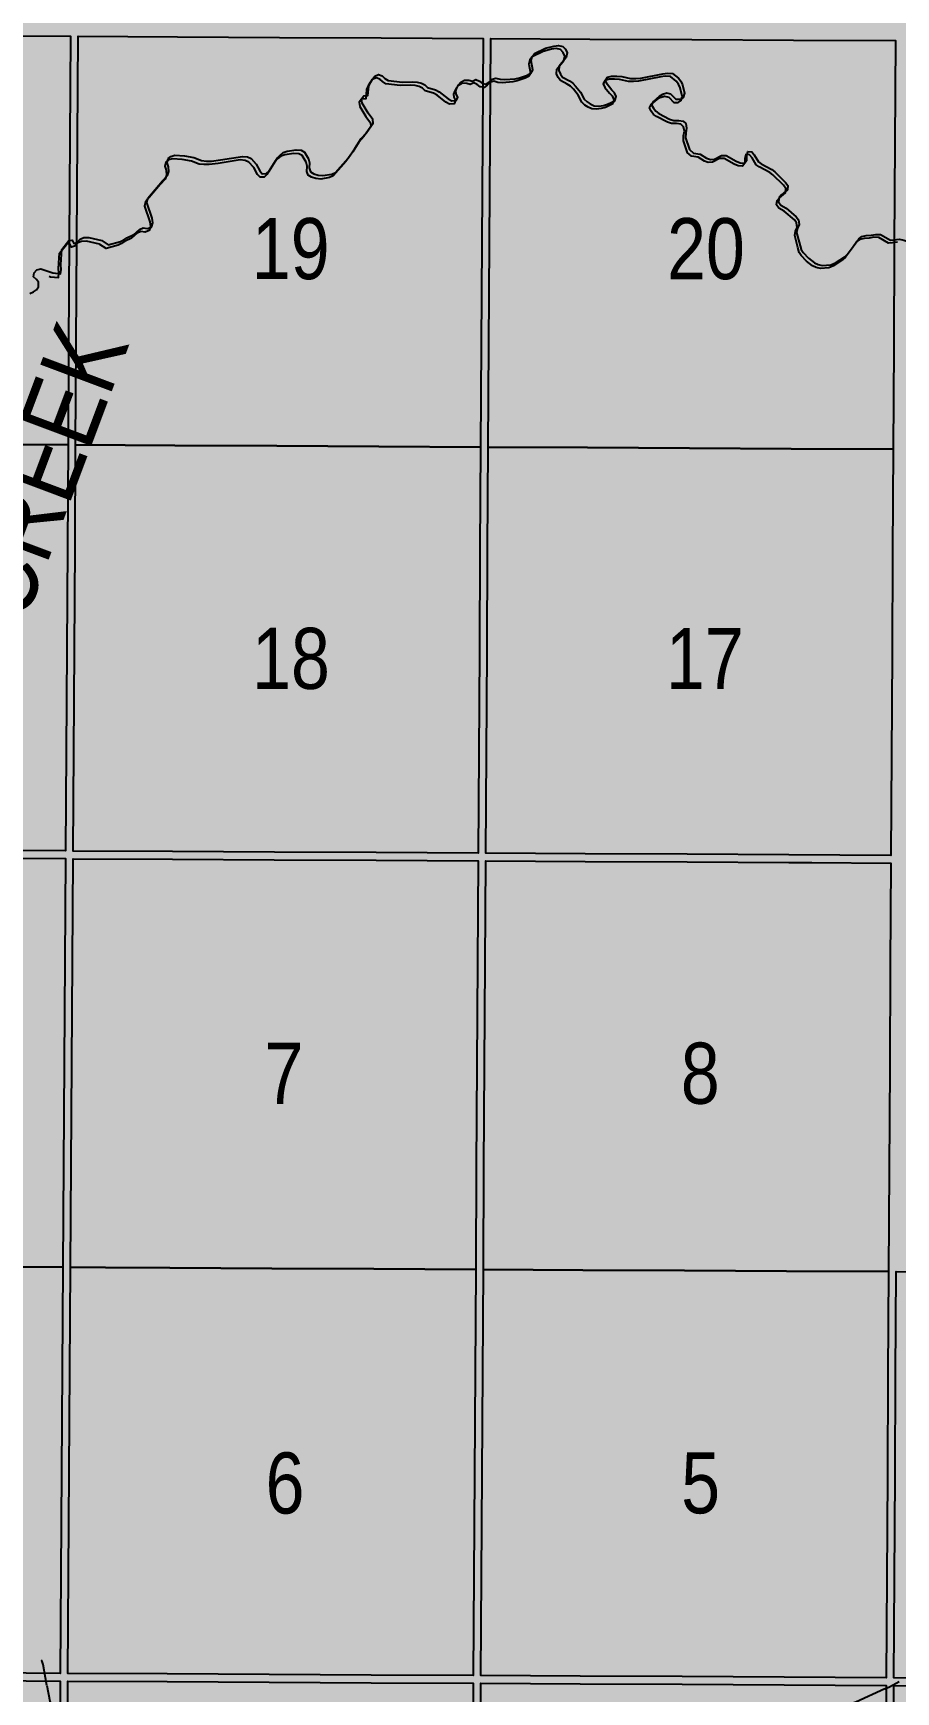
# Model space of a CAD drawing. Extents: x 403018 to 417191, y 6033193 to 6042673.
# Drawn here: x 413758.8 to 413871.9, y 6036619.9 to 6036837.3 of the extents above; entities that cross this region are included whole.
import ezdxf
from ezdxf.enums import TextEntityAlignment as Align

# ---------------------------------------------------------------- set-up
doc = ezdxf.new("R2010")
doc.units = 0
doc.header["$LTSCALE"] = 5
doc.linetypes.add('DASHED2', pattern=[9.525, 6.35, -3.175])
for name, color, linetype in [('Quarters', 8, 'Continuous'), ('RoadSeg', 57, 'DASHED2'), ('T-WATER', 160, 'Continuous'), ('T-WATER-T', 170, 'Continuous')]:
    doc.layers.add(name, color=color, linetype=linetype)
doc.layers.add('ROUTE-MAP-BACKGROUND-H', color=7, linetype='Continuous', true_color=0xf0ebff)
doc.styles.add('120', font='ARIALN.TTF', dxfattribs={"height": 13})
doc.styles.add('TXT', font='ARIALN.TTF', dxfattribs={"height": 0.2})

msp = doc.modelspace()

# ---------------------------------------------------------------- hatches: boundary and pattern name
at = {"layer": 'ROUTE-MAP-BACKGROUND-H'}
h = msp.add_hatch(color=256, dxfattribs=at)
h.dxf.hatch_style = 1
h.paths.add_polyline_path([(412923.423, 6037807.465), (416092.9, 6037807.465), (416092.9, 6035965.758), (412923.423, 6035965.758)])

# ---------------------------------------------------------------- linework, layer by layer
at = {"layer": 'Quarters'}
for points in [[(413763.497, 6036796.735), (413763.413, 6036783.347), (413750.063, 6036783.443), (413736.713, 6036783.538), (413723.363, 6036783.633), (413710.348, 6036783.726), (413710.438, 6036797.114), (413710.527, 6036810.502), (413710.617, 6036823.89), (413710.706, 6036837.277), (413723.716, 6036837.184), (413737.061, 6036837.089), (413750.406, 6036836.993), (413763.751, 6036836.898), (413763.667, 6036823.51), (413763.582, 6036810.123), (413763.497, 6036796.735)], [(413777.432, 6036783.273), (413764.417, 6036783.342), (413764.502, 6036796.73), (413764.586, 6036810.117), (413764.671, 6036823.505), (413764.756, 6036836.893), (413777.766, 6036836.824), (413791.111, 6036836.753), (413804.456, 6036836.682), (413817.801, 6036836.611), (413817.722, 6036823.224), (413817.642, 6036809.836), (413817.562, 6036796.448), (413817.482, 6036783.061), (413804.132, 6036783.131), (413790.782, 6036783.202), (413777.432, 6036783.273)], [(413831.501, 6036782.986), (413818.486, 6036783.055), (413818.566, 6036796.443), (413818.646, 6036809.831), (413818.726, 6036823.218), (413818.806, 6036836.606), (413831.816, 6036836.537), (413845.161, 6036836.466), (413858.506, 6036836.395), (413871.851, 6036836.324), (413871.776, 6036822.936), (413871.701, 6036809.549), (413871.626, 6036796.161), (413871.551, 6036782.774), (413858.201, 6036782.845), (413844.851, 6036782.915), (413831.501, 6036782.986)], [(413763.159, 6036743.184), (413763.076, 6036730.131), (413749.722, 6036730.227), (413736.367, 6036730.322), (413723.013, 6036730.417), (413709.993, 6036730.51), (413710.08, 6036743.563), (413710.121, 6036749.713), (413710.17, 6036756.951), (413710.259, 6036770.339), (413710.348, 6036783.726), (413723.363, 6036783.633), (413736.713, 6036783.538), (413750.063, 6036783.443), (413763.413, 6036783.347), (413763.328, 6036769.96), (413763.243, 6036756.572), (413763.159, 6036743.184)], [(413777.1, 6036730.057), (413764.081, 6036730.126), (413764.163, 6036743.179), (413764.248, 6036756.567), (413764.332, 6036769.954), (413764.417, 6036783.342), (413777.432, 6036783.273), (413790.782, 6036783.202), (413804.132, 6036783.131), (413817.482, 6036783.061), (413817.402, 6036769.673), (413817.322, 6036756.285), (413817.242, 6036742.898), (413817.165, 6036729.845), (413803.81, 6036729.916), (413790.455, 6036729.986), (413777.1, 6036730.057)], [(413831.189, 6036729.771), (413818.169, 6036729.84), (413818.247, 6036742.892), (413818.327, 6036756.28), (413818.406, 6036769.668), (413818.486, 6036783.055), (413831.501, 6036782.986), (413844.851, 6036782.915), (413858.201, 6036782.845), (413871.551, 6036782.774), (413871.476, 6036769.386), (413871.401, 6036755.999), (413871.326, 6036742.611), (413871.253, 6036729.558), (413857.898, 6036729.629), (413844.543, 6036729.7), (413831.189, 6036729.771)], [(413762.816, 6036688.964), (413762.731, 6036675.576), (413749.372, 6036675.672), (413736.013, 6036675.767), (413722.653, 6036675.862), (413709.629, 6036675.955), (413709.718, 6036689.343), (413709.808, 6036702.731), (413709.897, 6036716.118), (413709.986, 6036729.506), (413723.006, 6036729.413), (413736.361, 6036729.318), (413749.715, 6036729.223), (413763.07, 6036729.127), (413762.985, 6036715.74), (413762.901, 6036702.352), (413762.816, 6036688.964)], [(413768.335, 6036675.546), (413763.736, 6036675.571), (413763.82, 6036688.959), (413763.905, 6036702.347), (413763.99, 6036715.734), (413764.074, 6036729.122), (413777.094, 6036729.053), (413790.449, 6036728.982), (413803.804, 6036728.911), (413817.158, 6036728.841), (413817.079, 6036715.453), (413816.999, 6036702.065), (413816.919, 6036688.678), (413816.839, 6036675.29), (413803.479, 6036675.361), (413790.12, 6036675.431), (413776.76, 6036675.502), (413768.335, 6036675.546)], [(413830.868, 6036675.216), (413817.843, 6036675.285), (413817.923, 6036688.672), (413818.003, 6036702.06), (413818.083, 6036715.448), (413818.163, 6036728.835), (413831.183, 6036728.766), (413844.538, 6036728.696), (413857.892, 6036728.624), (413860.909, 6036728.608), (413871.247, 6036728.554), (413871.172, 6036715.167), (413871.097, 6036701.779), (413871.022, 6036688.392), (413870.947, 6036675.004), (413857.587, 6036675.075), (413844.228, 6036675.145), (413830.868, 6036675.216)], [(413762.477, 6036635.412), (413762.394, 6036622.358), (413749.03, 6036622.453), (413735.666, 6036622.548), (413722.302, 6036622.644), (413709.273, 6036622.737), (413709.36, 6036635.791), (413709.45, 6036649.18), (413709.539, 6036662.567), (413709.629, 6036675.955), (413722.653, 6036675.862), (413736.013, 6036675.767), (413749.372, 6036675.672), (413762.731, 6036675.576), (413762.647, 6036662.189), (413762.562, 6036648.801), (413762.477, 6036635.412)], [(413776.428, 6036622.283), (413763.399, 6036622.352), (413763.482, 6036635.407), (413763.566, 6036648.796), (413763.651, 6036662.183), (413763.736, 6036675.571), (413768.335, 6036675.546), (413776.76, 6036675.502), (413790.12, 6036675.431), (413803.479, 6036675.361), (413816.839, 6036675.29), (413816.759, 6036661.902), (413816.679, 6036648.515), (413816.599, 6036635.125), (413816.521, 6036622.071), (413803.157, 6036622.142), (413789.792, 6036622.213), (413776.428, 6036622.283)], [(413830.555, 6036621.997), (413817.525, 6036622.066), (413817.603, 6036635.12), (413817.684, 6036648.509), (413817.763, 6036661.897), (413817.843, 6036675.285), (413830.868, 6036675.216), (413844.228, 6036675.145), (413857.587, 6036675.075), (413870.947, 6036675.004), (413870.872, 6036661.617), (413870.797, 6036648.229), (413870.721, 6036634.84), (413870.648, 6036621.785), (413857.283, 6036621.856), (413843.919, 6036621.926), (413830.555, 6036621.997)], [(413884.681, 6036621.711), (413871.652, 6036621.78), (413871.726, 6036634.834), (413871.801, 6036648.224), (413871.876, 6036661.611), (413871.951, 6036674.999), (413884.976, 6036674.93), (413898.336, 6036674.859), (413911.695, 6036674.789), (413925.055, 6036674.718), (413924.984, 6036661.331), (413924.914, 6036647.944), (413924.843, 6036634.554), (413924.775, 6036621.5), (413911.41, 6036621.57), (413898.046, 6036621.641), (413884.681, 6036621.711)], [(413762.133, 6036581.185), (413762.048, 6036567.796), (413748.679, 6036567.892), (413735.311, 6036567.988), (413721.942, 6036568.084), (413708.908, 6036568.177), (413708.997, 6036581.566), (413709.087, 6036594.955), (413709.177, 6036608.344), (413709.266, 6036621.732), (413722.295, 6036621.639), (413735.66, 6036621.544), (413749.024, 6036621.449), (413762.388, 6036621.353), (413762.303, 6036607.964), (413762.218, 6036594.575), (413762.133, 6036581.185)], [(413776.087, 6036567.721), (413763.053, 6036567.79), (413763.138, 6036581.18), (413763.222, 6036594.569), (413763.307, 6036607.959), (413763.392, 6036621.348), (413776.422, 6036621.279), (413789.786, 6036621.208), (413803.151, 6036621.137), (413816.515, 6036621.067), (413816.435, 6036607.677), (413816.354, 6036594.288), (413816.274, 6036580.898), (413816.194, 6036567.509), (413802.825, 6036567.58), (413789.456, 6036567.651), (413776.087, 6036567.721)], [(413830.233, 6036567.435), (413817.198, 6036567.504), (413817.279, 6036580.893), (413817.359, 6036594.282), (413817.439, 6036607.672), (413817.519, 6036621.061), (413830.549, 6036620.992), (413843.913, 6036620.922), (413857.278, 6036620.851), (413870.642, 6036620.781), (413870.567, 6036607.391), (413870.491, 6036594.002), (413870.416, 6036580.613), (413870.34, 6036567.223), (413856.971, 6036567.294), (413843.602, 6036567.364), (413830.233, 6036567.435)], [(413884.379, 6036567.149), (413871.344, 6036567.218), (413871.42, 6036580.607), (413871.495, 6036593.997), (413871.571, 6036607.386), (413871.646, 6036620.776), (413884.676, 6036620.707), (413898.04, 6036620.636), (413911.405, 6036620.566), (413924.769, 6036620.495), (413924.698, 6036607.106), (413924.628, 6036593.717), (413924.557, 6036580.327), (413924.486, 6036566.938), (413911.117, 6036567.008), (413897.748, 6036567.079), (413884.379, 6036567.149)]]:
    msp.add_lwpolyline(points, close=True, dxfattribs=at)
at = {"layer": 'T-WATER'}
for points in [[(413758.401, 6036803.189), (413758.881, 6036803.404), (413759.292, 6036803.673), (413759.565, 6036804.081), (413759.562, 6036804.663), (413759.268, 6036805.037), (413758.881, 6036805.363), (413758.991, 6036805.908), (413759.318, 6036806.3), (413759.865, 6036806.427), (413761.423, 6036805.877), (413762.448, 6036805.764), (413762.509, 6036806.324), (413762.48, 6036806.963), (413762.54, 6036808.333), (413762.61, 6036808.945), (413763.514, 6036810.113), (413763.951, 6036810.177), (413764.191, 6036809.731), (413764.664, 6036809.922), (413764.996, 6036810.291), (413765.492, 6036810.506), (413766.126, 6036810.521), (413767.836, 6036810.128), (413768.696, 6036809.585), (413770.297, 6036809.996), (413770.739, 6036810.218), (413771.102, 6036810.486), (413772.041, 6036810.915), (413772.789, 6036811.585), (413773.249, 6036811.807), (413773.837, 6036811.717), (413774.351, 6036811.901), (413774.518, 6036812.445), (413774.434, 6036813.047), (413773.728, 6036815.093), (413773.866, 6036815.666), (413775.779, 6036817.942), (413776.44, 6036818.655), (413776.617, 6036819.172), (413776.588, 6036819.802), (413776.426, 6036820.329), (413776.52, 6036820.86), (413776.898, 6036821.16), (413777.397, 6036821.323), (413778.688, 6036821.212), (413779.886, 6036820.988), (413780.922, 6036820.617), (413781.556, 6036820.536), (413782.218, 6036820.548), (413783.414, 6036820.702), (413786.295, 6036821.161), (413786.939, 6036821.086), (413787.407, 6036820.869), (413788.067, 6036820.14), (413788.564, 6036819.253), (413788.88, 6036818.878), (413789.413, 6036818.91), (413789.761, 6036819.233), (413790.882, 6036820.963), (413791.224, 6036821.337), (413791.626, 6036821.655), (413792.122, 6036821.819), (413793.301, 6036822.002), (413793.948, 6036821.959), (413794.42, 6036821.712), (413794.91, 6036820.841), (413795.046, 6036820.31), (413795.01, 6036819.635), (413795.199, 6036819.128), (413795.618, 6036818.866), (413796.193, 6036818.695), (413796.824, 6036818.636), (413797.981, 6036818.827), (413798.473, 6036819.054), (413800.115, 6036820.928), (413801.02, 6036822.18), (413801.825, 6036823.48), (413802.496, 6036824.202), (413803.391, 6036825.492), (413803.362, 6036826.005), (413802.744, 6036826.829), (413802.208, 6036827.703), (413801.963, 6036828.142), (413801.866, 6036828.68), (413802.194, 6036829.077), (413802.728, 6036829.141), (413802.856, 6036830.345), (413803.067, 6036830.85), (413803.317, 6036831.291), (413803.611, 6036831.669), (413804.089, 6036831.87), (413804.582, 6036831.703), (413804.932, 6036831.384), (413805.353, 6036831.117), (413807.265, 6036830.89), (413808.548, 6036830.925), (413809.191, 6036830.886), (413809.747, 6036830.761), (413810.183, 6036830.522), (413810.525, 6036830.165), (413811.595, 6036829.856), (413812.073, 6036829.619), (413813.24, 6036828.678), (413813.703, 6036828.442), (413814.304, 6036828.46), (413814.48, 6036828.891), (413814.276, 6036829.361), (413814.248, 6036829.733), (413814.349, 6036830.101), (413814.599, 6036830.518), (413814.914, 6036830.903), (413815.359, 6036831.166), (413815.961, 6036831.144), (413816.431, 6036830.996), (413816.876, 6036831.218), (413817.331, 6036830.993), (413817.72, 6036830.706), (413818.235, 6036830.611), (413818.643, 6036830.928), (413818.981, 6036831.275), (413819.499, 6036831.425), (413820.039, 6036831.279), (413820.671, 6036831.234), (413822.014, 6036831.34), (413822.574, 6036831.468), (413823.628, 6036831.812), (413824.077, 6036832.062), (413824.331, 6036832.485), (413824.122, 6036833.656), (413824.23, 6036834.219), (413824.541, 6036834.626), (413825.991, 6036835.328), (413827.084, 6036835.612), (413827.69, 6036835.704), (413828.272, 6036835.555), (413828.614, 6036835.194), (413828.823, 6036834.705), (413828.702, 6036834.114), (413827.76, 6036832.984), (413827.741, 6036832.398), (413827.94, 6036831.909), (413828.226, 6036831.52), (413829.137, 6036831.038), (413829.56, 6036830.749), (413829.934, 6036830.379), (413830.565, 6036829.588), (413831.047, 6036828.652), (413831.429, 6036828.298), (413831.865, 6036828.023), (413832.358, 6036827.797), (413832.958, 6036827.741), (413833.573, 6036827.844), (413834.135, 6036827.988), (413835.09, 6036828.44), (413835.238, 6036828.992), (413835.025, 6036829.487), (413834.683, 6036829.835), (413834.069, 6036830.606), (413833.851, 6036831.089), (413834.095, 6036831.52), (413834.623, 6036831.67), (413835.331, 6036831.679), (413835.991, 6036831.641), (413837.147, 6036831.369), (413837.813, 6036831.364), (413838.469, 6036831.416), (413841.372, 6036831.979), (413841.979, 6036832.053), (413842.639, 6036832.019), (413843.399, 6036831.391), (413843.707, 6036831.023), (413843.925, 6036830.545), (413844.191, 6036829.433), (413844.051, 6036828.882), (413843.662, 6036828.599), (413843.104, 6036828.629), (413842.43, 6036829.328), (413841.879, 6036829.43), (413841.315, 6036829.284), (413840.898, 6036829.001), (413840.14, 6036828.337), (413839.88, 6036827.933), (413840.127, 6036827.475), (413840.438, 6036827.061), (413840.827, 6036826.781), (413842.258, 6036826.041), (413842.794, 6036825.871), (413843.45, 6036825.863), (413844.025, 6036825.783), (413844.364, 6036825.445), (413844.469, 6036824.842), (413844.372, 6036824.231), (413844.356, 6036823.607), (413844.869, 6036822.042), (413845.378, 6036821.596)], [(413845.378, 6036821.596), (413846.268, 6036821.453), (413847.093, 6036820.934), (413847.595, 6036820.748), (413848.154, 6036820.786), (413849.049, 6036821.268), (413849.67, 6036821.292), (413850.99, 6036820.523), (413851.501, 6036820.317), (413852.059, 6036820.287), (413852.365, 6036820.674), (413852.37, 6036821.276), (413852.504, 6036821.809), (413853.017, 6036821.747), (413853.353, 6036821.364), (413853.884, 6036820.459), (413854.26, 6036820.161), (413855.659, 6036819.453), (413856.038, 6036819.147), (413857.441, 6036817.755), (413857.736, 6036817.348), (413857.694, 6036816.786), (413856.933, 6036816.132), (413856.625, 6036815.773), (413856.539, 6036815.214), (413856.81, 6036814.783), (413857.549, 6036814.353)], [(413857.549, 6036814.353), (413858.862, 6036813.244), (413859.145, 6036812.838), (413859.219, 6036812.239), (413859.023, 6036811.741), (413858.905, 6036811.168), (413859.489, 6036808.963), (413859.765, 6036808.546), (413860.441, 6036807.796), (413861.232, 6036807.207), (413861.716, 6036807.002), (413862.265, 6036806.859), (413863.375, 6036806.949)], [(413863.375, 6036806.949), (413863.999, 6036807.215), (413865.208, 6036808.012), (413865.568, 6036808.342), (413867.042, 6036810.371), (413867.428, 6036810.669), (413868.007, 6036810.785), (413868.662, 6036810.814), (413869.277, 6036810.931), (413869.907, 6036810.904), (413871.199, 6036810.172), (413872.379, 6036810.301), (413872.95, 6036810.165), (413873.448, 6036809.995), (413873.903, 6036809.74), (413874.272, 6036809.442), (413874.974, 6036809.074)]]:
    msp.add_lwpolyline(points, dxfattribs=at)
at = {"layer": 'T-WATER', "linetype": 'Continuous', "flags": 128}
for points in [[(413836.86, 6036830.965), (413835.702, 6036831.235), (413835.042, 6036831.273), (413834.334, 6036831.263), (413833.806, 6036831.113), (413833.563, 6036830.682), (413833.78, 6036830.198), (413834.396, 6036829.428), (413834.738, 6036829.08), (413834.952, 6036828.584), (413834.805, 6036828.032), (413833.85, 6036827.579), (413833.287, 6036827.434), (413832.672, 6036827.331), (413832.072, 6036827.386), (413831.579, 6036827.612), (413831.141, 6036827.887), (413830.759, 6036828.24), (413830.276, 6036829.177), (413829.644, 6036829.967), (413829.27, 6036830.337), (413828.846, 6036830.626), (413827.934, 6036831.107), (413827.648, 6036831.496), (413827.448, 6036831.985), (413827.467, 6036832.572), (413828.407, 6036833.703), (413828.528, 6036834.294), (413828.319, 6036834.784), (413827.976, 6036835.144), (413827.394, 6036835.293), (413826.787, 6036835.199), (413825.694, 6036834.915), (413824.244, 6036834.211), (413823.933, 6036833.804), (413823.826, 6036833.24), (413824.036, 6036832.069), (413823.783, 6036831.646), (413823.334, 6036831.394), (413822.28, 6036831.05), (413821.719, 6036830.921), (413820.376, 6036830.813), (413819.743, 6036830.858), (413819.203, 6036831.003), (413818.685, 6036830.853), (413818.477, 6036830.638), (413818.347, 6036830.505), (413817.939, 6036830.188), (413817.47, 6036830.274), (413817.424, 6036830.282), (413817.034, 6036830.57), (413816.579, 6036830.794), (413816.134, 6036830.571), (413815.664, 6036830.719), (413815.062, 6036830.74), (413814.617, 6036830.477), (413814.301, 6036830.091), (413814.052, 6036829.674), (413813.951, 6036829.306), (413813.98, 6036828.933), (413814.184, 6036828.464), (413814.009, 6036828.032), (413813.408, 6036828.014), (413812.944, 6036828.25), (413811.775, 6036829.19), (413811.297, 6036829.426), (413810.226, 6036829.734), (413809.883, 6036830.091), (413809.447, 6036830.33), (413808.89, 6036830.454), (413808.247, 6036830.493), (413806.963, 6036830.456), (413805.05, 6036830.681), (413804.629, 6036830.948), (413804.279, 6036831.267), (413803.785, 6036831.434), (413803.307, 6036831.232), (413803.014, 6036830.853), (413802.764, 6036830.412), (413802.553, 6036829.907), (413802.426, 6036828.702), (413801.892, 6036828.638), (413801.564, 6036828.24), (413801.662, 6036827.701), (413801.907, 6036827.263), (413802.445, 6036826.389), (413803.064, 6036825.565), (413803.093, 6036825.052), (413802.199, 6036823.761), (413801.528, 6036823.038), (413800.725, 6036821.736)], [(413872.129, 6036809.921), (413871.455, 6036809.847), (413870.948, 6036809.791), (413869.655, 6036810.522), (413869.025, 6036810.548), (413868.41, 6036810.431), (413867.754, 6036810.401), (413867.176, 6036810.284), (413866.789, 6036809.986), (413866.213, 6036809.19), (413865.317, 6036807.954), (413864.957, 6036807.624), (413863.748, 6036806.825), (413863.124, 6036806.559), (413862.014, 6036806.467), (413861.464, 6036806.61), (413860.98, 6036806.815), (413860.188, 6036807.403), (413859.511, 6036808.153), (413859.234, 6036808.57), (413859.061, 6036809.221), (413858.648, 6036810.775), (413858.765, 6036811.348), (413858.961, 6036811.847), (413858.886, 6036812.446), (413858.603, 6036812.853), (413857.288, 6036813.961), (413856.548, 6036814.39), (413856.277, 6036814.821), (413856.362, 6036815.38), (413856.67, 6036815.74), (413857.43, 6036816.395), (413857.472, 6036816.957), (413857.177, 6036817.364), (413855.772, 6036818.755), (413855.392, 6036819.061), (413853.991, 6036819.768), (413853.616, 6036820.066), (413853.083, 6036820.971), (413852.746, 6036821.353), (413852.233, 6036821.415), (413852.1, 6036820.881), (413852.095, 6036820.28), (413851.789, 6036819.892), (413851.231, 6036819.921), (413850.72, 6036820.127), (413849.399, 6036820.895), (413848.777, 6036820.87), (413847.883, 6036820.388), (413847.323, 6036820.349), (413846.821, 6036820.535), (413845.994, 6036821.053), (413845.105, 6036821.195), (413844.802, 6036821.459), (413844.595, 6036821.641), (413844.08, 6036823.206), (413844.095, 6036823.831), (413844.191, 6036824.442), (413844.086, 6036825.045), (413843.746, 6036825.383), (413843.171, 6036825.462), (413842.515, 6036825.47), (413841.979, 6036825.64), (413840.546, 6036826.379), (413840.156, 6036826.658), (413839.845, 6036827.072), (413839.598, 6036827.529), (413839.857, 6036827.934), (413840.615, 6036828.599), (413841.032, 6036828.882), (413841.596, 6036829.029), (413842.147, 6036828.928), (413842.822, 6036828.23), (413843.38, 6036828.2), (413843.769, 6036828.483), (413843.909, 6036829.035), (413843.641, 6036830.147), (413843.424, 6036830.625), (413843.115, 6036830.993), (413842.353, 6036831.62), (413841.693, 6036831.654), (413841.086, 6036831.579), (413838.182, 6036831.013), (413837.526, 6036830.961), (413836.86, 6036830.965)], [(413800.725, 6036821.736), (413799.82, 6036820.483), (413798.179, 6036818.606), (413797.687, 6036818.379), (413796.529, 6036818.187), (413795.899, 6036818.245), (413795.323, 6036818.416), (413794.903, 6036818.677), (413794.714, 6036819.184), (413794.749, 6036819.859), (413794.613, 6036820.391), (413794.121, 6036821.261), (413793.649, 6036821.508), (413793.002, 6036821.55), (413791.823, 6036821.366), (413791.326, 6036821.201), (413790.924, 6036820.884), (413790.715, 6036820.655), (413790.582, 6036820.508), (413789.463, 6036818.776), (413789.114, 6036818.453), (413788.581, 6036818.421), (413788.265, 6036818.795), (413787.767, 6036819.682), (413787.106, 6036820.411), (413786.637, 6036820.628), (413785.993, 6036820.702), (413783.111, 6036820.24), (413781.915, 6036820.085), (413781.252, 6036820.072), (413780.618, 6036820.152), (413779.581, 6036820.523), (413778.382, 6036820.746), (413777.09, 6036820.855), (413776.592, 6036820.692), (413776.214, 6036820.391), (413776.12, 6036819.86), (413776.283, 6036819.333), (413776.313, 6036818.702), (413776.135, 6036818.185), (413775.475, 6036817.472), (413773.563, 6036815.192), (413773.426, 6036814.619), (413774.134, 6036812.573), (413774.219, 6036811.97), (413774.053, 6036811.426), (413773.538, 6036811.242), (413772.95, 6036811.331), (413772.49, 6036811.109), (413771.742, 6036810.438), (413770.803, 6036810.008), (413770.44, 6036809.739), (413770.177, 6036809.607), (413769.998, 6036809.516), (413768.396, 6036809.103), (413767.58, 6036809.618), (413767.536, 6036809.646), (413765.825, 6036810.038), (413765.19, 6036810.022), (413764.695, 6036809.807), (413764.537, 6036809.631), (413764.363, 6036809.437), (413764.283, 6036809.405), (413763.89, 6036809.245), (413763.649, 6036809.691), (413763.28, 6036809.636)], [(413760.95, 6036805.448), (413761.124, 6036805.387), (413762.149, 6036805.275), (413762.21, 6036805.835), (413762.18, 6036806.474), (413762.239, 6036807.845), (413762.309, 6036808.457), (413763.211, 6036809.627), (413763.28, 6036809.636)], [(413760.651, 6036620.785), (413760.465, 6036621.791), (413760.146, 6036623.513), (413759.993, 6036624.026), (413759.961, 6036624.096)], [(413870.472, 6036620.308), (413871.084, 6036620.582), (413872.351, 6036621.305)], [(413760.651, 6036620.785), (413761.034, 6036618.719), (413761.103, 6036618.444)], [(413870.472, 6036620.308), (413866.645, 6036618.596), (413866.275, 6036618.444)]]:
    msp.add_lwpolyline(points, dxfattribs=at)

# ---------------------------------------------------------------- texts
at = {"layer": 'RoadSeg', "style": '120'}
for s, height, p in [('19', 8.0041, (413787.502, 6036805.07)), ('20', 8.0041, (413841.918, 6036805.061)), ('18', 8.0041, (413787.537, 6036751.369)), ('17', 8.0041, (413841.767, 6036751.35)), ('7', 8.004, (413789.161, 6036696.986)), ('8', 8.004, (413843.722, 6036697.005)), ('6', 8.004, (413789.306, 6036643.304)), ('5', 8.004, (413843.77, 6036643.329))]:
    msp.add_text(s, height=height, dxfattribs=at).set_placement(p)
msp.add_text('62-23-5', height=39.983, rotation=359.95761, dxfattribs=at).set_placement((413849.617, 6036737.895))
at = {"layer": 'T-WATER-T', "style": 'TXT'}
msp.add_text('TONY CREEK', height=10.0052, rotation=69.44127, dxfattribs=at).set_placement((413758.418, 6036761.765), align=Align.CENTER)

doc.saveas('drawing.dxf')
